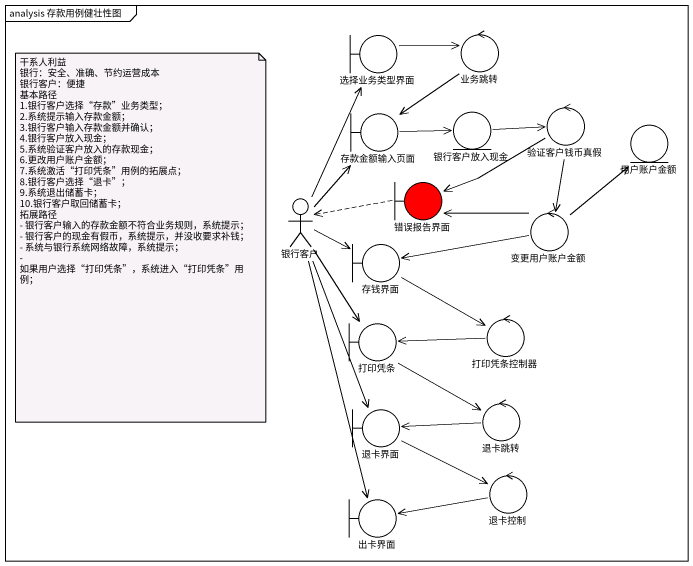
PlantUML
@startuml
mainframe analysis 存款用例健壮性图
boundary 选择业务类型界面
control 业务跳转
boundary 存款金额输入页面
entity 银行客户放入现金
control 验证客户钱币真假
entity 用户账户金额
actor 银行客户
boundary 错误报告界面 #FF0000
control 变更用户账户金额
boundary 存钱界面
control 打印凭条控制器
boundary 打印凭条
boundary 退卡界面
control 退卡跳转
boundary 出卡界面
control 退卡控制
选择业务类型界面 -right-> 业务跳转
业务跳转 --> 存款金额输入页面
存款金额输入页面 -right-> 银行客户放入现金
银行客户放入现金 -right-> 验证客户钱币真假
验证客户钱币真假 -left-> 错误报告界面
验证客户钱币真假 --> 变更用户账户金额
银行客户 -up-> 选择业务类型界面
银行客户 -up-> 存款金额输入页面
银行客户 -right-> 存钱界面
银行客户 --> 打印凭条
银行客户 --> 退卡界面
银行客户 --> 出卡界面
错误报告界面 .left.> 银行客户
变更用户账户金额 -up-> 用户账户金额
变更用户账户金额 -left-> 错误报告界面
变更用户账户金额 -left-> 存钱界面
存钱界面 --> 打印凭条控制器
打印凭条控制器 -left-> 打印凭条
打印凭条 --> 退卡跳转
退卡界面 -right-> 退卡控制
退卡跳转 -left-> 退卡界面
退卡控制 -left-> 出卡界面
note as N1
  干系人利益
  银行：安全、准确、节约运营成本
  银行客户：便捷
  基本路径
  1.银行客户选择“存款”业务类型；
  2.系统提示输入存款金额；
  3.银行客户输入存款金额并确认；
  4.银行客户放入现金；
  5.系统验证客户放入的存款现金；
  6.更改用户账户金额；
  7.系统激活“打印凭条”用例的拓展点；
  8.银行客户选择“退卡”；
  9.系统退出储蓄卡；
  10.银行客户取回储蓄卡；
  拓展路径
  - 银行客户输入的存款金额不符合业务规则，系统提示；
  - 银行客户的现金有假币，系统提示，并没收要求补钱；
  - 系统与银行系统网络故障，系统提示；
  - 如果用户选择“打印凭条”，系统进入“打印凭条”用例；
end note
@enduml
